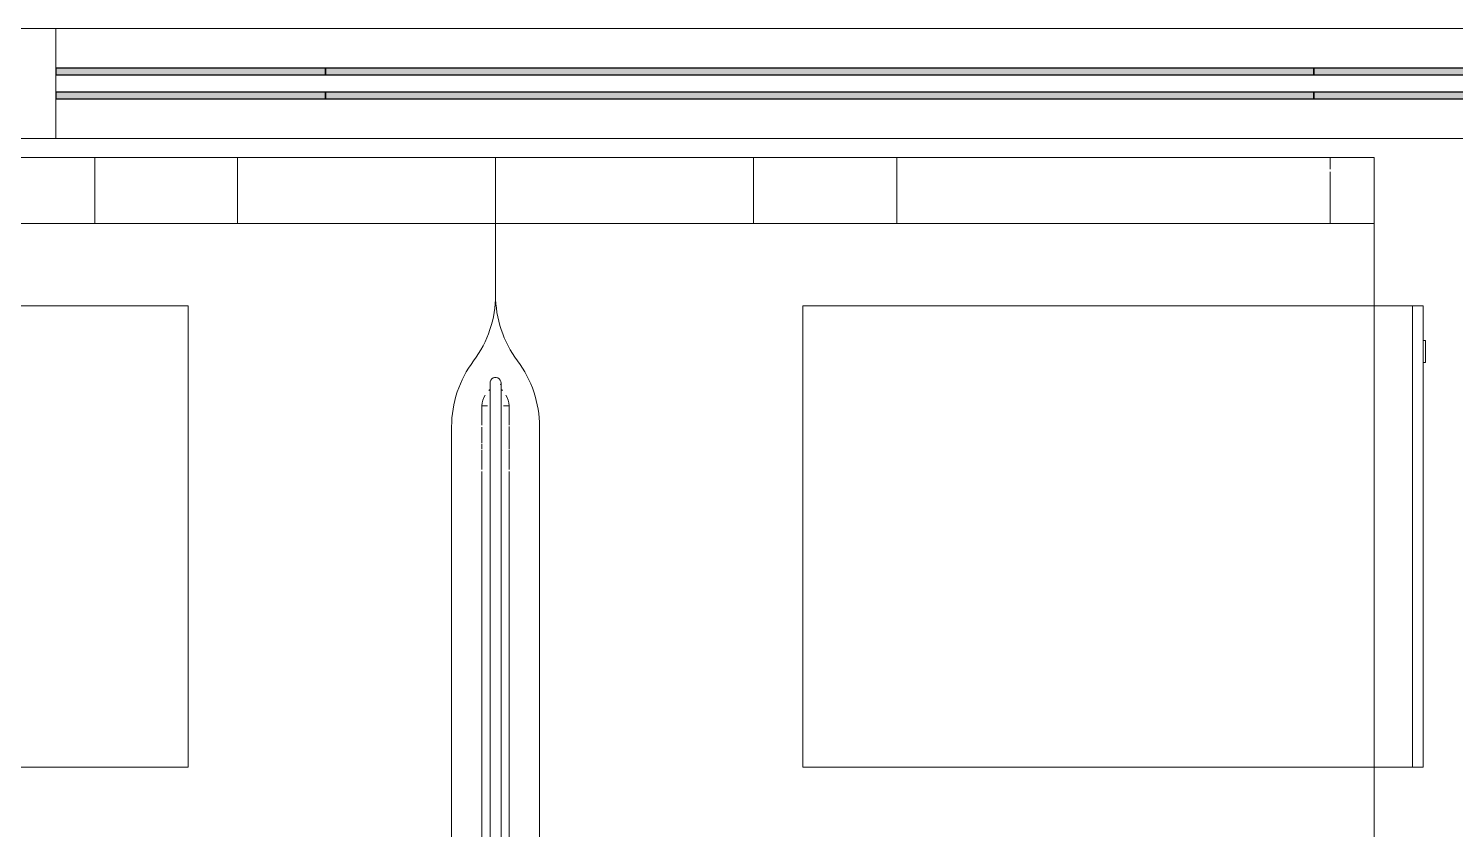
# Model space of a CAD drawing. Header units: millimetres. Extents: x 155927 to 326028, y -36033 to 97293.
# Drawn here: x 195476 to 196775, y 12878 to 13608 of the extents above; entities that cross this region are included whole.
import ezdxf

# ---------------------------------------------------------------- set-up
doc = ezdxf.new("R2010")
doc.units = ezdxf.units.MM
doc.header["$MEASUREMENT"] = 0
for name, color, linetype, lineweight in [('A-GLAZ-CURT', 7, 'CONTINUOUS', 9), ('A-GLAZ-CWMG', 7, 'CONTINUOUS', 9), ('I-FURN', 8, 'CONTINUOUS', 9)]:
    doc.layers.add(name, color=color, linetype=linetype, lineweight=lineweight)

msp = doc.modelspace()

# ---------------------------------------------------------------- hatches: boundary and pattern name
at = {"layer": 'A-GLAZ-CURT'}
h = msp.add_hatch(color=256, dxfattribs=at)
h.paths.add_polyline_path([(195746.1, 13543.6), (195746.1, 13549.6), (195500.8, 13549.6), (195500.8, 13543.6), (195694.7, 13543.6)], flags=0)
h.paths.add_polyline_path([(195746.1, 13565.6), (195746.1, 13571.6), (195500.8, 13571.6), (195500.8, 13565.6), (195694.7, 13565.6)], flags=0)
h = msp.add_hatch(color=256, dxfattribs=at)
h.paths.add_polyline_path([(196646.1, 13543.6), (196646.1, 13549.6), (195746.1, 13549.6), (195746.1, 13543.6), (196244.7, 13543.6)], flags=0)
h.paths.add_polyline_path([(196646.1, 13565.6), (196646.1, 13571.6), (195746.1, 13571.6), (195746.1, 13565.6), (196244.7, 13565.6)], flags=0)
h = msp.add_hatch(color=256, dxfattribs=at)
h.paths.add_polyline_path([(197457.8, 13543.6), (197496.1, 13543.6), (197496.1, 13549.6), (196646.1, 13549.6), (196646.1, 13543.6), (196851.3, 13543.6)], flags=0)
h.paths.add_polyline_path([(196646.1, 13565.6), (197496.1, 13565.6), (197496.1, 13571.6), (196646.1, 13571.6)], flags=0)

# ---------------------------------------------------------------- linework, layer by layer
at = {"layer": 'A-GLAZ-CURT', "lineweight": 30}
for p, q in [((195746.1, 13571.6), (195500.8, 13571.6)), ((195500.8, 13571.6), (195500.8, 13565.6)), ((195500.8, 13565.6), (195746.1, 13565.6)), ((196646.1, 13571.6), (195746.1, 13571.6)), ((195746.1, 13571.6), (195746.1, 13565.6)), ((195746.1, 13565.6), (195746.1, 13571.6)), ((195746.1, 13565.6), (196646.1, 13565.6)), ((197496.1, 13571.6), (196646.1, 13571.6)), ((196646.1, 13571.6), (196646.1, 13565.6)), ((196646.1, 13565.6), (196646.1, 13571.6)), ((196646.1, 13565.6), (197496.1, 13565.6)), ((195746.1, 13549.6), (195500.8, 13549.6)), ((195500.8, 13549.6), (195500.8, 13543.6)), ((195500.8, 13543.6), (195746.1, 13543.6)), ((196646.1, 13549.6), (195746.1, 13549.6)), ((195746.1, 13549.6), (195746.1, 13543.6)), ((195746.1, 13543.6), (195746.1, 13549.6)), ((195746.1, 13543.6), (196646.1, 13543.6)), ((197496.1, 13549.6), (196646.1, 13549.6)), ((196646.1, 13549.6), (196646.1, 13543.6)), ((196646.1, 13543.6), (196646.1, 13549.6)), ((196646.1, 13543.6), (197496.1, 13543.6))]:
    msp.add_line(p, q, dxfattribs=at)
at = {"layer": 'A-GLAZ-CWMG', "lineweight": 20, "extrusion": (0, 0, -1)}
for p, q in [((195500.8, 13607.6), (195450.8, 13607.6)), ((195500.8, 13507.6), (195500.8, 13607.6)), ((195450.8, 13507.6), (195500.8, 13507.6))]:
    msp.add_line(p, q, dxfattribs=at)
at = {"layer": 'A-GLAZ-CWMG'}
for p, q in [((195500.8, 13607.6), (195746.1, 13607.6)), ((195746.1, 13607.6), (196646.1, 13607.6)), ((196646.1, 13607.6), (197496.1, 13607.6)), ((195500.8, 13507.6), (195746.1, 13507.6)), ((195746.1, 13507.6), (196646.1, 13507.6)), ((196646.1, 13507.6), (197496.1, 13507.6))]:
    msp.add_line(p, q, dxfattribs=at)
at = {"layer": 'I-FURN'}
for p, q in [((195901.1, 13490.1), (195101.1, 13490.1)), ((195101.1, 13490.1), (195901.1, 13490.1)), ((195101.1, 13490.1), (195536.1, 13490.1)), ((196661.1, 13490.1), (195141.1, 13490.1)), ((195536.1, 13490.1), (195666.1, 13490.1)), ((195536.1, 13430.1), (195536.1, 13490.1)), ((195536.1, 13430.1), (195536.1, 13490.1)), ((195666.1, 13490.1), (196136.1, 13490.1)), ((195666.1, 13430.1), (195666.1, 13490.1)), ((195666.1, 13430.1), (195666.1, 13490.1)), ((195901.1, 13365.1), (195901.1, 13490.1)), ((195901.1, 13490.1), (195901.1, 13365.1)), ((196701.1, 13490.1), (195901.1, 13490.1)), ((195901.1, 13490.1), (195901.1, 13365.1)), ((195901.1, 13365.1), (195901.1, 13490.1)), ((195901.1, 13490.1), (196701.1, 13490.1)), ((196136.1, 13490.1), (196266.4, 13490.1)), ((196136.1, 13430.1), (196136.1, 13490.1)), ((196136.1, 13430.1), (196136.1, 13490.1)), ((196266.4, 13490.1), (196701.1, 13490.1)), ((196266.4, 13430.1), (196266.4, 13490.1)), ((196266.4, 13430.1), (196266.4, 13490.1)), ((196701.1, 13490.1), (196661.1, 13490.1)), ((196661.1, 13479.5), (196661.1, 13490.1)), ((196661.1, 13479.5), (196661.1, 13490.1)), ((196701.1, 13430.1), (196701.1, 13490.1)), ((196701.1, 13430.1), (196701.1, 13490.1)), ((196701.1, 12090.1), (196701.1, 13490.1)), ((196701.1, 13490.1), (196701.1, 12090.1)), ((196661.1, 13430.1), (196661.1, 13477.2)), ((196661.1, 13430.1), (196661.1, 13477.2)), ((195536.1, 13430.1), (195101.1, 13430.1)), ((195141.1, 13430.1), (196661.1, 13430.1)), ((195666.1, 13430.1), (195536.1, 13430.1)), ((196136.1, 13430.1), (195666.1, 13430.1)), ((196266.4, 13430.1), (196136.1, 13430.1)), ((196701.1, 13430.1), (196266.4, 13430.1)), ((196661.6, 13430.1), (196701.1, 13430.1)), ((195621.2, 13355.2), (195101.1, 13355.2)), ((195621.2, 12935.2), (195621.2, 13355.2)), ((196701.1, 13355.2), (196180.9, 13355.2)), ((196180.9, 13355.2), (196180.9, 12935.2)), ((196735.9, 13355.2), (196701.1, 13355.2)), ((196735.9, 13355.2), (196735.9, 12935.2)), ((196745.9, 13355.2), (196735.9, 13355.2)), ((196735.9, 12935.2), (196735.9, 13355.2)), ((196745.9, 12935.2), (196745.9, 13355.2)), ((196747.9, 13323.6), (196745.9, 13323.6)), ((196747.9, 13303.6), (196747.9, 13323.6)), ((196747.9, 13323.6), (196747.9, 13303.6)), ((196745.9, 13303.6), (196747.9, 13303.6)), ((195896.1, 13285.1), (195896.1, 13285)), ((195896.1, 13285), (195896.1, 13284.8)), ((195896.1, 13284.8), (195896.1, 13284.5)), ((195896.1, 13284.5), (195896.1, 13284)), ((195896.1, 13284), (195896.1, 13283.5)), ((195896.1, 13283.5), (195896.1, 13282.8)), ((195896.1, 13282.8), (195896.1, 13281.9)), ((195896.1, 13281.9), (195896.1, 13281)), ((195896.1, 13281), (195896.1, 13279.9)), ((195896.1, 13279.9), (195896.1, 13278.7)), ((195906.1, 13285), (195906.1, 13285.1)), ((195906.1, 13285.1), (195906.1, 13285.1)), ((195906.1, 13284.7), (195906.1, 13285)), ((195906.1, 13284.4), (195906.1, 13284.7)), ((195906.1, 13283.9), (195906.1, 13284.4)), ((195906.1, 13283.3), (195906.1, 13283.9)), ((195906.1, 13282.5), (195906.1, 13283.3)), ((195906.1, 13281.7), (195906.1, 13282.5)), ((195906.1, 13280.7), (195906.1, 13281.7)), ((195906.1, 13279.6), (195906.1, 13280.7)), ((195906.1, 13278.3), (195906.1, 13279.6)), ((195896.1, 13278.7), (195896.1, 13277.4)), ((195896.1, 13277.4), (195896.1, 13275.9)), ((195896.1, 13275.9), (195896.1, 13274.4)), ((195896.1, 13274.4), (195896.1, 13272.7)), ((195896.1, 13272.7), (195896.1, 13270.9)), ((195896.1, 13270.9), (195896.1, 13269.1)), ((195896.1, 13269.1), (195896.1, 13267.1)), ((195896.1, 13267.1), (195896.1, 13265)), ((195906.1, 13277), (195906.1, 13278.3)), ((195906.1, 13275.5), (195906.1, 13277)), ((195906.1, 13273.9), (195906.1, 13275.5)), ((195906.1, 13272.3), (195906.1, 13273.9)), ((195906.1, 13270.4), (195906.1, 13272.3)), ((195906.1, 13268.5), (195906.1, 13270.4)), ((195906.1, 13266.5), (195906.1, 13268.5)), ((195906.1, 13264.4), (195906.1, 13266.5)), ((195888.5, 13258.5), (195888.5, 13259.6)), ((195893.7, 13264.2), (195888.6, 13264.2)), ((195888.6, 13246.6), (195888.6, 13264.2)), ((195896.1, 13265), (195896.1, 13262.8)), ((195896.1, 13262.8), (195896.1, 13260.5)), ((195896.1, 13260.5), (195896.1, 13258.2)), ((195896.1, 13258.2), (195896.1, 13255.7)), ((195896.1, 13255.7), (195896.1, 13253.2)), ((195906.1, 13262.2), (195906.1, 13264.4)), ((195906.1, 13259.9), (195906.1, 13262.2)), ((195906.1, 13257.5), (195906.1, 13259.9)), ((195906.1, 13255), (195906.1, 13257.5)), ((195906.1, 13252.5), (195906.1, 13255)), ((195913.6, 13264.2), (195908.3, 13264.2)), ((195913.6, 13264.2), (195913.6, 13246.6)), ((195913.6, 13259.6), (195913.6, 13258.5)), ((195861.1, 12541.4), (195861.1, 13245.1)), ((195861.1, 13245.1), (195861.1, 12541.4)), ((195888.6, 13230.4), (195888.6, 13244.7)), ((195896.1, 13253.2), (195896.1, 13250.6)), ((195896.1, 13250.6), (195896.1, 13247.9)), ((195896.1, 13247.9), (195896.1, 13245.1)), ((195896.1, 13245.1), (195896.1, 13242.3)), ((195896.1, 13242.3), (195896.1, 13239.4)), ((195906.1, 13249.9), (195906.1, 13252.5)), ((195906.1, 13247.1), (195906.1, 13249.9)), ((195906.1, 13244.4), (195906.1, 13247.1)), ((195906.1, 13241.5), (195906.1, 13244.4)), ((195906.1, 13238.6), (195906.1, 13241.5)), ((195913.6, 13245.3), (195913.6, 13229.4)), ((195941.1, 13245.1), (195941.1, 12541.4)), ((195941.1, 12541.4), (195941.1, 13245.1)), ((195888.5, 13224.7), (195888.5, 13229.6)), ((195896.1, 13239.4), (195896.1, 13236.5)), ((195896.1, 13236.5), (195896.1, 13233.5)), ((195896.1, 13233.5), (195896.1, 13230.4)), ((195896.1, 13230.4), (195896.1, 13227.4)), ((195896.1, 13227.4), (195896.1, 13224.2)), ((195906.1, 13235.7), (195906.1, 13238.6)), ((195906.1, 13232.7), (195906.1, 13235.7)), ((195906.1, 13229.6), (195906.1, 13232.7)), ((195906.1, 13226.5), (195906.1, 13229.6)), ((195913.6, 13229.6), (195913.6, 13224.7)), ((195888.6, 13206.2), (195888.6, 13223.9)), ((195896.1, 13224.2), (195896.1, 13221.1)), ((195896.1, 13221.1), (195896.1, 13217.9)), ((195896.1, 13217.9), (195896.1, 13214.7)), ((195896.1, 13214.7), (195896.1, 13211.5)), ((195906.1, 13223.4), (195906.1, 13226.5)), ((195906.1, 13220.2), (195906.1, 13223.4)), ((195906.1, 13217.1), (195906.1, 13220.2)), ((195906.1, 13213.9), (195906.1, 13217.1)), ((195913.6, 13223.9), (195913.6, 13206.2)), ((195888.5, 12366), (195888.5, 13204.2)), ((195896.1, 13211.5), (195896.1, 13208.3)), ((195896.1, 13208.3), (195896.1, 13205)), ((195896.1, 13205), (195896.1, 13204.2)), ((195896.1, 13204.2), (195896.1, 12366)), ((195906.1, 13210.6), (195906.1, 13213.9)), ((195906.1, 13207.4), (195906.1, 13210.6)), ((195906.1, 13204.2), (195906.1, 13207.4)), ((195906.1, 12366), (195906.1, 13204.2)), ((195913.6, 13204.2), (195913.6, 12366)), ((195101.1, 12935.2), (195621.2, 12935.2)), ((196180.9, 12935.2), (196701.1, 12935.2)), ((196701.1, 12935.2), (196735.9, 12935.2)), ((196735.9, 12935.2), (196745.9, 12935.2))]:
    msp.add_line(p, q, dxfattribs=at)
for centre, radius, start, end in [((195801.1, 13365.1), 100, 323.1301, 0), ((195801.1, 13365.1), 100, 323.1301, 0), ((196001.1, 13365.1), 100, 180, 216.8699), ((196001.1, 13365.1), 100, 180, 216.8699), ((195961.1, 13245.1), 100, 143.1301, 180), ((195961.1, 13245.1), 100, 143.1301, 180), ((195841.1, 13245.1), 100, 0, 36.8699), ((195841.1, 13245.1), 100, 0, 36.8699), ((195901.1, 13285.1), 5, 338.1748, 186.9152), ((195912, 13261.8), 23.6, 149.1436, 174.3336), ((195901.1, 13272.2), 8.51, 125.5405, 136.5486), ((195901.1, 13272.2), 8.51, 43.4514, 54.4595), ((195890.1, 13261.8), 23.6, 5.6664, 30.8564)]:
    msp.add_arc(centre, radius, start, end, dxfattribs=at)

doc.saveas('drawing.dxf')
